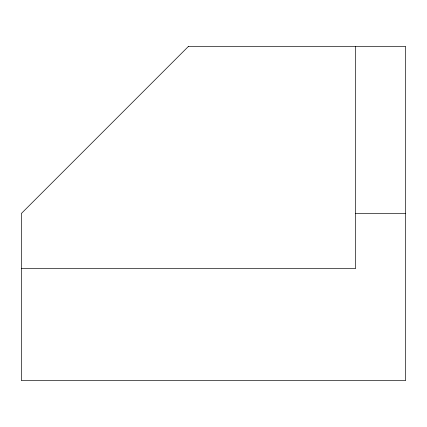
<?xml version="1.0" encoding="UTF-8"?>
<svg xmlns="http://www.w3.org/2000/svg" width="427" height="427" viewBox="0 0 427 427"><rect width="100%" height="100%" fill="white"/><g stroke="black" fill="none" stroke-linecap="round" stroke-linejoin="round"><path stroke-width="0.64" d="M355.526 213.5L405.65 213.5M21.35 268.636L355.526 268.636L355.526 46.415M188.435 46.415L21.35 213.5L21.35 380.585L405.65 380.585L405.65 46.415L188.435 46.415"/></g></svg>
